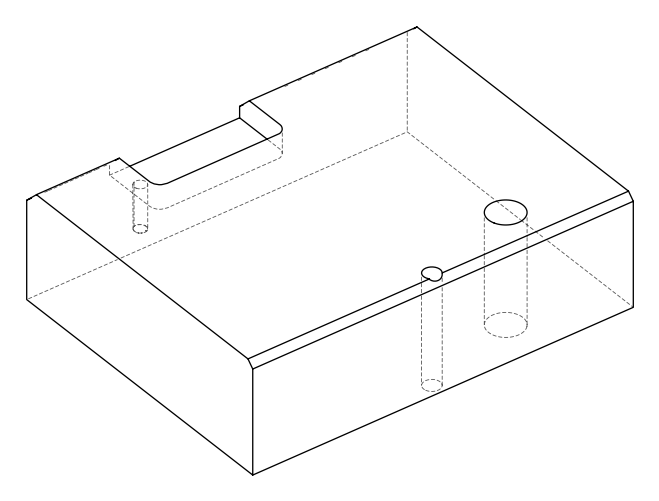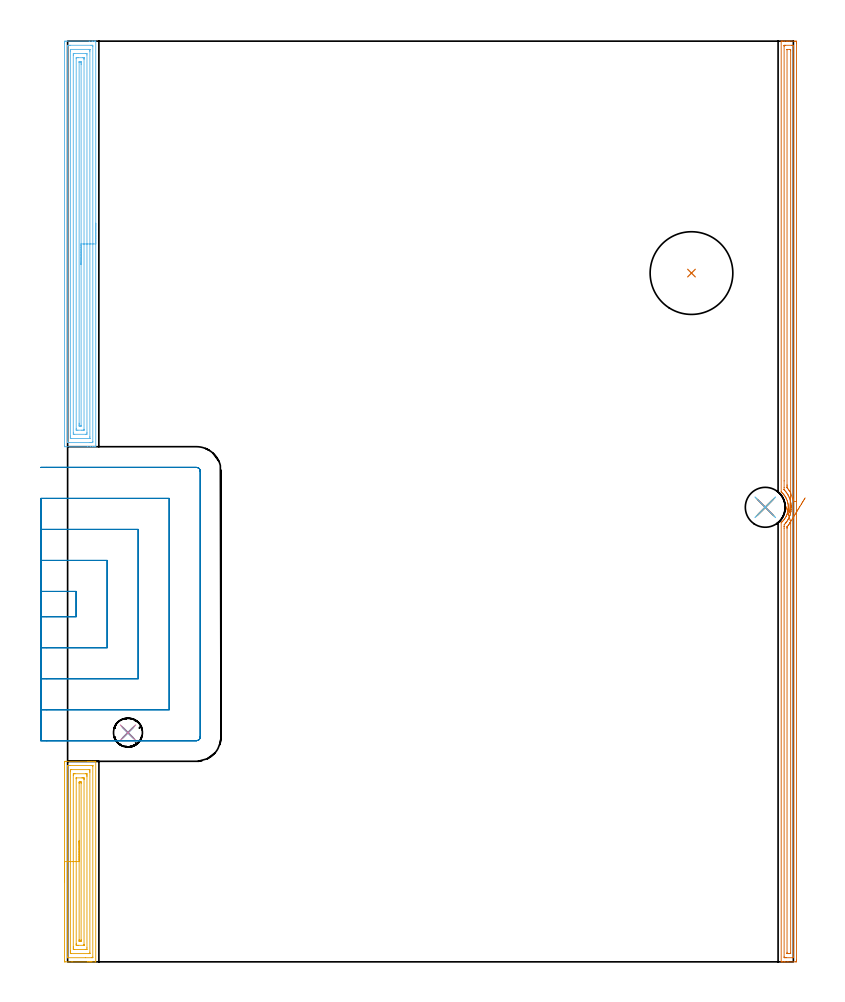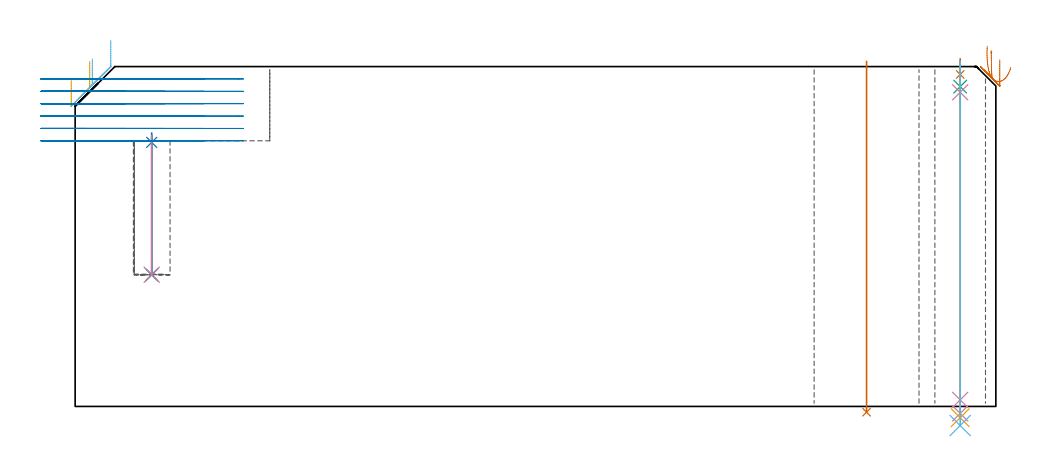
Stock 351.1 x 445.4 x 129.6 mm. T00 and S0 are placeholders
(PLAN: 14 operations, 10 tool changes, 45.8 min)
(1 SPOT_DRILL | STEP1HOLE | NXT0321_9005460120000 | 0.05 min | 182 mm3)
(2 SPOT_DRILL_1 | STEP1POCKET | NXT0321_9005460120000 | 0.04 min | 3099 mm3)
(3 DRILL_BLIND_HOLE_INTO_CENTER | STEP1HOLE | UGT0301_446 | 0.04 min | 85 mm3)
(4 GUN_DRILL_THROUGH_HOLE | STEP1HOLE | UGT0307_001 | 0.58 min | 2365 mm3)
(5 SPADE_DRILL_TO_ENLARGE_THROUGH_HOLE | STEP1HOLE | UGT0306_003 | 0.55 min | 13213 mm3)
(6 DRILL_TO_ENLARGE_THROUGH_HOLE | STEP1HOLE | UGT0301_260 | 0.56 min | 22004 mm3)
(7 INDEXABLE_INSERT_DRILL_THROUGH_HOLE_FROM_SOLID | STEP1HOLE_1 | NXT0302_035 | 0.54 min | 162773 mm3)
(8 DRILL_BLIND_HOLE_INTO_CENTER_1 | STEP1POCKET | NXT0301_055 | 0.22 min | 2769 mm3)
(9 DRILL_TO_ENLARGE_BLIND_HOLE | STEP1POCKET | UGT0301_374 | 0.22 min | 4639 mm3)
(10 BORE_BLIND_HOLE | STEP1POCKET | UGT0332_064 | 0.22 min | 1679 mm3)
(11 AREA_MILL | FG_CHAMFER_SURFACE | UGT0205_001 | 4.89 min | 11887 mm3)
(12 AREA_MILL_1 | FG_CHAMFER_SURFACE_1 | UGT0205_001 | 9.65 min | 23190 mm3)
(13 AREA_MILL_2 | FG_CHAMFER_SURFACE_2 | UGT0205_001 | 10.95 min | 12202 mm3)
(14 MILL_SLOT | SLOT_PARTIAL_RECTANGULAR | UGT0201_136 | Follow Part, ap 5, ae 75% | 17.31 min | 311868 mm3)
(TOOL NXT0321_9005460120000 | NC Spot Drill, 142deg, 12mm, Carbide, Uncoated | D12 PA142 FL30 Z2)
(TOOL UGT0301_446 | Carbide Drill 5.1 mm | D5.1 PA118 FL52 Z2)
(TOOL UGT0307_001 | Gun Drill 5 mm | D5 PA130 FL24 Z1)
(TOOL UGT0306_003 | Spade Drill 12.5mm | D12.5 PA132 FL10 Z2)
(TOOL UGT0301_260 | Twist Drill 19.3 mm | D19.3 PA118 FL140 Z2)
(TOOL NXT0302_035 | Index. Insert Drill 40mm [880-D4000L40-05] | D40 PA176 FL200 Z2)
(TOOL NXT0301_055 | Carbide Drill 8.4mm [860.1-0840-042A1-MM 2214] | D8.4 PA140 FL61 Z2)
(TOOL UGT0301_374 | Twist Drill Flat Bottom 13 mm | D13 PA180 FL101 Z2)
(TOOL UGT0332_064 | 14 mm Boring Bar Slip Fit | D14)
(TOOL UGT0205_001 | Chamfer Mill 20 x 3 x 45 deg. | D20 FL50 Z2)
(TOOL UGT0201_136 | Carbide End Mill 20.0 | D20 FL30 Z4)
(OP 1 SPOT_DRILL)
G17 G21 G94 G90
T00 M6
G54
G17 G0 G90 X337.5 Y219.9 S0 M3
G43 Z139.6 H0
G94 G81 G98 Z126.6 F250. R132.6
G80
M5
M2
(OP 2 SPOT_DRILL_1)
G17 G21 G94 G90
T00 M6
G54
G17 G0 G90 X29.2 Y110.9 S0 M3
G43 Z139.6 H0
G94 G81 G98 Z100.697 F250. R104.3
G80
M5
M2
(OP 3 DRILL_BLIND_HOLE_INTO_CENTER)
G17 G21 G94 G90
T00 M6
G54
G17 G0 G90 X337.5 Y219.9 S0 M3
G43 Z139.6 H0
G94 G81 G98 Z121.95 F250. R131.6
G80
M5
M2
(OP 4 GUN_DRILL_THROUGH_HOLE)
G17 G21 G94 G90
T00 M6
G54
G17 G0 G90 X337.5 Y219.9 M8
G43 Z139.6 H0
Z128.084
S716 M3
G94 G1 Z119.786 F125. M26
G4 X.084
Z2.5 F250.
G4 X.084
Z-2.666 F125.
G4 X.084
M5
M9
G0 Z128.084
Z139.6
M2
(OP 5 SPADE_DRILL_TO_ENLARGE_THROUGH_HOLE)
G17 G21 G94 G90
T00 M6
G54
G17 G0 G90 X337.5 Y219.9 S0 M3
G43 Z139.6 H0
G94 G73 G98 Z-4.283 F250. Q12.171 R131.6
G80
M5
M2
(OP 6 DRILL_TO_ENLARGE_THROUGH_HOLE)
G17 G21 G94 G90
T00 M6
G54
G17 G0 G90 X337.5 Y219.9 S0 M3
G43 Z139.6 H0
G94 G73 G98 Z-7.298 F250. Q17.112 R131.6
G80
M5
M2
(OP 7 INDEXABLE_INSERT_DRILL_THROUGH_HOLE_FROM_SOLID)
G17 G21 G94 G90
T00 M6
G54
G17 G0 G90 X301.8 Y333.2 S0 M3
G43 Z139.6 H1
G94 G81 G98 Z-2.198 F250. R131.6
G80
M5
M2
(OP 8 DRILL_BLIND_HOLE_INTO_CENTER_1)
G17 G21 G94 G90
T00 M6
G54
G17 G0 G90 X29.2 Y110.9 S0 M3
G43 Z139.6 H1
G94 G81 G98 Z50.2 F250. R103.3
G80
M5
M2
(OP 9 DRILL_TO_ENLARGE_BLIND_HOLE)
G17 G21 G94 G90
T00 M6
G54
G17 G0 G90 X29.2 Y110.9 S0 M3
G43 Z139.6 H0
G94 G73 G98 Z50.2 F250. Q12.775 R103.3
G80
M5
M2
(OP 10 BORE_BLIND_HOLE)
G17 G21 G94 G90
T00 M6
G54
G17 G0 G90 X29.2 Y110.9 S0 M3
G43 Z139.6 H0
G94 G85 G98 Z50.2 F250. R103.3
G80
M5
M2
(OP 11 AREA_MILL)
G17 G21 G94 G90
T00 M6
G54
G17 G0 G90 X-1.5 Y38.5 S1061 M3
G43 Z139.6 H0
Z124.5
G94 G1 Y38.538 Z123.628 F250.
Y38.652 Z122.764
Y38.841 Z121.912
Y39.103 Z121.08
Y39.437 Z120.274
Y39.84 Z119.5
Y40.308 Z118.764
Y40.84 Z118.072
Y41.429 Z117.429
Y42.072 Z116.84
Y42.764 Z116.308
Y43.5 Z115.84
Y44.274 Z115.437
Y45.08 Z115.103
Y45.912 Z114.841
Y46.764 Z114.652
Y47.628 Z114.538
Y48.5 Z114.5
Y96.052
X-1.499 Y96.456 Z114.501
X-1.494 Y96.933 Z114.503
X-1.491 Y96.992 Z114.505
X-1.019 Y96.996 Z114.978
X-0.477 Y97. Z115.519
X9.584 Z125.578
X10.269 Z126.266
X10.468 Z126.465
X11.152 Z127.15
X11.351 Z127.348
X11.75 Z127.749
X12.72 Z128.719
X13.119 Z129.117
X13.385 Y96.999 Z129.383
X13.594 Y96.99 Z129.592
X13.6 Y96.9 Z129.6
Y0.1
X13.594 Y0.01 Z129.592
X13.383 Y0. Z129.381
X11.75 Z127.748
X11.351 Z127.348
X11.152 Z127.15
X10.468 Z126.465
X10.269 Z126.266
X9.584 Z125.578
X2.135 Z118.131
X-1.239 Z114.758
X-1.363 Y0.002 Z114.633
X-1.491 Y0.01 Z114.505
X-1.499 Y0.138 Z114.499
X-1.5 Y0.544 Z114.5
Y48.5
X-0.086 Z115.914
X-0.085 Y94.68 Z115.915
X-0.081 Y94.889 Z115.919
X-0.079 Y94.984 Z115.921
X0.111 Y94.991 Z116.111
X0.432 Y94.998 Z116.432
X0.748 Y95. Z116.748
X1.313 Z117.313
X11.917 Z127.917
X12.086 Y94.998 Z128.086
X12.147 Y94.995 Z128.147
X12.171 Y94.99 Z128.171
X12.179 Y94.986 Z128.179
X12.181 Y94.972 Z128.181
X12.184 Y94.892 Z128.184
X12.186 Y94.729 Z128.186
Y94.68
X12.185 Y2.32 Z128.185
X12.181 Y2.111 Z128.181
X12.179 Y2.016 Z128.179
X11.989 Y2.009 Z127.989
X11.668 Y2.002 Z127.668
X8.578 Y2. Z124.578
X0.183 Z116.183
X0.013 Y2.002 Z116.013
X-0.047 Y2.005 Z115.953
X-0.071 Y2.01 Z115.929
X-0.079 Y2.014 Z115.921
X-0.081 Y2.028 Z115.919
X-0.084 Y2.108 Z115.916
X-0.086 Y2.271 Z115.914
Y2.32
Y48.5
X1.328 Z117.328
X1.329 Y92.321 Z117.329
X1.331 Y92.904 Z117.331
X1.333 Y92.978 Z117.333
X1.334 Y92.989 Z117.334
X1.377 Y92.994 Z117.377
X1.44 Y92.998 Z117.44
X1.536 Y93. Z117.536
X1.632 Z117.632
X10.468 Y92.999 Z126.468
X10.564 Y92.997 Z126.564
X10.75 Y92.99 Z126.75
X10.764 Y92.904 Z126.764
X10.768 Y92.602 Z126.768
X10.771 Y92.016 Z126.771
Y91.71
Y4.679
X10.769 Y4.096 Z126.769
X10.767 Y4.022 Z126.767
X10.766 Y4.011 Z126.766
X10.723 Y4.006 Z126.723
X10.66 Y4.002 Z126.66
X10.564 Y4. Z126.564
X10.468 Z126.468
X1.632 Y4.001 Z117.632
X1.536 Y4.003 Z117.536
X1.35 Y4.01 Z117.35
X1.336 Y4.096 Z117.336
X1.332 Y4.398 Z117.332
X1.329 Y4.984 Z117.329
Y5.29
X1.328 Y48.5 Z117.328
X2.743 Z118.743
Y90.239
X2.747 Y90.895 Z118.747
X2.749 Y90.984 Z118.749
X2.832 Y90.99 Z118.832
X3.021 Y90.996 Z119.021
X3.399 Y91. Z119.399
X3.526 Z119.526
X8.828 Z124.828
X9.126 Y90.998 Z125.126
X9.275 Y90.994 Z125.275
X9.344 Y90.99 Z125.344
X9.35 Y90.945 Z125.35
X9.356 Y90.469 Z125.356
X9.357 Y90.239 Z125.357
Y89.58
Y6.761
X9.353 Y6.105 Z125.353
X9.351 Y6.016 Z125.351
X9.268 Y6.01 Z125.268
X9.079 Y6.004 Z125.079
X8.701 Y6. Z124.701
X8.574 Z124.574
X3.272 Z119.272
X2.974 Y6.002 Z118.974
X2.824 Y6.006 Z118.824
X2.756 Y6.01 Z118.756
X2.75 Y6.055 Z118.75
X2.744 Y6.531 Z118.744
X2.743 Y6.761 Z118.743
Y7.421
Y48.5
X4.157 Z120.157
Y88.59
X4.158 Y88.716 Z120.158
X4.162 Y88.969 Z120.162
X4.165 Y88.992 Z120.165
X4.167 Y88.995 Z120.167
X4.183 Y88.998 Z120.183
X4.216 Y89. Z120.216
X4.283 Z120.283
X6.934 Z122.934
X7.283 Z123.283
X7.817 Y88.996 Z123.817
X7.893 Y88.994 Z123.893
X7.933 Y88.991 Z123.933
X7.937 Y88.843 Z123.937
X7.942 Y88.59 Z123.942
X7.943 Y88.463 Z123.943
Y88.337
Y8.41
X7.942 Y8.284 Z123.942
X7.938 Y8.031 Z123.938
X7.935 Y8.008 Z123.935
X7.933 Y8.005 Z123.933
X7.917 Y8.002 Z123.917
X7.884 Y8.001 Z123.884
X7.817 Y8. Z123.817
X5.166 Z121.166
X4.817 Z120.817
X4.283 Y8.004 Z120.283
X4.207 Y8.006 Z120.207
X4.166 Y8.01 Z120.166
X4.163 Y8.157 Z120.163
X4.158 Y8.41 Z120.158
X4.157 Y8.537 Z120.157
Y8.663
Y48.5
X5.571 Z121.571
Y86.28
X5.573 Y86.687 Z121.573
X5.576 Y86.927 Z121.576
X5.578 Y86.979 Z121.578
X5.636 Y86.99 Z121.636
X5.742 Y86.997 Z121.742
X6.05 Y86.999 Z122.05
X6.361 Y86.998 Z122.361
X6.45 Y86.996 Z122.45
X6.504 Y86.991 Z122.504
X6.523 Y86.987 Z122.523
X6.524 Y86.975 Z122.524
X6.527 Y86.847 Z122.527
X6.528 Y86.687 Z122.528
X6.529 Y86.206 Z122.529
X6.528 Y10.72 Z122.528
X6.527 Y10.313 Z122.527
X6.524 Y10.073 Z122.524
X6.522 Y10.021 Z122.522
X6.464 Y10.01 Z122.464
X6.358 Y10.003 Z122.358
X6.05 Y10.001 Z122.05
X5.739 Y10.002 Z121.739
X5.65 Y10.004 Z121.65
X5.596 Y10.009 Z121.596
X5.577 Y10.013 Z121.577
X5.576 Y10.026 Z121.576
X5.573 Y10.153 Z121.573
X5.572 Y10.313 Z121.572
X5.571 Y10.794 Z121.571
Y48.5
Y49.372 Z121.609
Y50.237 Z121.723
Y51.088 Z121.912
Y51.92 Z122.174
Y52.726 Z122.508
Y53.5 Z122.911
Y54.236 Z123.38
Y54.928 Z123.911
Y55.571 Z124.5
Y56.16 Z125.143
Y56.692 Z125.835
Y57.16 Z126.571
Y57.563 Z127.345
Y57.897 Z128.151
Y58.159 Z128.983
Y58.348 Z129.835
Y58.462 Z130.7
Y58.5 Z131.571
G0 Z139.6
M5
M2
(OP 12 AREA_MILL_1)
G17 G21 G94 G90
T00 M6
G54
G17 G0 G90 X13.6 Y357.3 S1061 M3
G43 Z139.6 H0
G94 G1 Y357.262 Z138.728 F250.
Y357.148 Z137.863
Y356.959 Z137.012
Y356.697 Z136.18
Y356.363 Z135.374
Y355.96 Z134.6
Y355.492 Z133.864
Y354.96 Z133.172
Y354.371 Z132.529
Y353.728 Z131.939
Y353.036 Z131.408
Y352.3 Z130.94
Y351.526 Z130.537
Y350.72 Z130.203
Y349.888 Z129.941
Y349.037 Z129.752
Y348.172 Z129.638
Y347.3 Z129.6
Y249.383
X13.597 Y249.209 Z129.588
X13.584 Y249.207 Z129.576
X13.206 Y249.2 Z129.205
X12.959 Z128.958
X12.235 Z128.23
X10.99 Z126.987
X9.584 Z125.58
X-1.28 Y249.201 Z114.717
X-1.492 Y249.21 Z114.506
X-1.499 Y249.422 Z114.499
Y249.447
X-1.5 Y444.363 Z114.5
X-1.499 Y444.77 Z114.501
X-1.495 Y445.252 Z114.503
X-1.492 Y445.391 Z114.506
X-1.019 Y445.395 Z114.979
X-0.396 Y445.4 Z115.601
X10.468 Z126.463
X11.873 Z127.869
X12.235 Z128.23
X12.959 Z128.958
X13.206 Z129.206
X13.584 Y445.393 Z129.576
X13.597 Y445.391 Z129.588
X13.6 Y445.217 Z129.6
Y347.3
X12.186 Z128.186
X12.185 Y251.669 Z128.185
X12.184 Y251.619 Z128.184
X12.172 Y251.21 Z128.172
X11.763 Y251.202 Z127.763
X11.351 Y251.201 Z127.351
X10.881 Y251.2 Z126.881
X0.748 Y251.201 Z116.748
X0.276 Y251.203 Z116.276
X0.032 Y251.21 Z116.032
X-0.079 Y251.226 Z115.921
X-0.085 Y251.568 Z115.915
X-0.086 Y251.619 Z115.914
X-0.085 Y442.931 Z115.915
X-0.084 Y442.981 Z115.916
X-0.072 Y443.39 Z115.928
X0.337 Y443.398 Z116.337
X0.748 Y443.399 Z116.748
X1.218 Y443.4 Z117.218
X11.351 Z127.351
X11.824 Y443.397 Z127.824
X12.068 Y443.39 Z128.068
X12.179 Y443.374 Z128.179
X12.185 Y443.032 Z128.185
Y442.981
X12.186 Y347.3 Z128.186
X10.771 Z126.771
Y253.994
X10.77 Y253.407 Z126.77
X10.767 Y253.254 Z126.767
X10.765 Y253.219 Z126.765
X10.761 Y253.21 Z126.761
X10.74 Y253.207 Z126.74
X10.671 Y253.201 Z126.671
X1.632 Z117.632
X1.427 Y253.203 Z117.427
X1.369 Y253.206 Z117.369
X1.338 Y253.21 Z117.338
X1.335 Y253.225 Z117.335
X1.332 Y253.305 Z117.332
X1.33 Y253.407 Z117.33
X1.328 Y253.714 Z117.328
Y254.301
X1.329 Y440.606 Z117.329
X1.33 Y441.193 Z117.33
X1.333 Y441.346 Z117.333
X1.335 Y441.382 Z117.335
X1.339 Y441.39 Z117.339
X1.36 Y441.393 Z117.36
X1.429 Y441.399 Z117.429
X10.468 Z126.468
X10.672 Y441.397 Z126.672
X10.73 Y441.394 Z126.73
X10.761 Y441.39 Z126.761
X10.765 Y441.375 Z126.765
X10.768 Y441.295 Z126.768
X10.77 Y441.193 Z126.77
X10.771 Y440.886 Z126.771
Y440.299
Y347.3
X9.357 Z125.357
Y256.09
X9.354 Y255.428 Z125.354
X9.35 Y255.214 Z125.35
X9.14 Y255.207 Z125.14
X8.701 Y255.2 Z124.701
X3.399 Z119.399
X2.959 Y255.206 Z118.959
X2.749 Y255.212 Z118.749
X2.747 Y255.333 Z118.747
X2.743 Y255.86 Z118.743
Y438.51
X2.746 Y439.172 Z118.746
X2.75 Y439.386 Z118.75
X2.96 Y439.393 Z118.96
X3.399 Y439.4 Z119.399
X8.701 Z124.701
X9.141 Y439.394 Z125.141
X9.35 Y439.388 Z125.35
X9.353 Y439.267 Z125.353
X9.357 Y438.74 Z125.357
Y347.3
X7.943 Z123.943
X7.942 Y257.623 Z123.942
X7.939 Y257.368 Z123.939
X7.936 Y257.209 Z123.936
X7.901 Y257.206 Z123.901
X7.817 Y257.203 Z123.817
X7.603 Y257.2 Z123.603
X6.934 Z122.934
X4.953 Z120.953
X4.283 Y257.204 Z120.283
X4.188 Y257.207 Z120.188
X4.166 Y257.209 Z120.166
X4.162 Y257.326 Z120.162
X4.159 Y257.496 Z120.159
X4.157 Y258.006 Z120.157
X4.158 Y436.977 Z120.158
X4.161 Y437.232 Z120.161
X4.164 Y437.391 Z120.164
X4.199 Y437.394 Z120.199
X4.283 Y437.397 Z120.283
X4.497 Y437.4 Z120.497
X5.166 Z121.166
X7.147 Z123.147
X7.817 Y437.397 Z123.817
X7.912 Y437.393 Z123.912
X7.934 Y437.391 Z123.934
X7.938 Y437.274 Z123.938
X7.941 Y437.104 Z123.941
X7.943 Y436.849 Z123.943
Y436.722
Y347.3
X6.529 Z122.529
X6.528 Y259.424 Z122.528
X6.527 Y259.303 Z122.527
X6.525 Y259.243 Z122.525
X6.522 Y259.219 Z122.522
X6.504 Y259.207 Z122.504
X6.05 Y259.204 Z122.05
X5.623 Z121.623
X5.579 Y259.21 Z121.579
X5.577 Y259.251 Z121.577
X5.573 Y259.667 Z121.573
X5.571 Y260.151 Z121.571
Y260.561
X5.572 Y435.176 Z121.572
X5.573 Y435.297 Z121.573
X5.575 Y435.357 Z121.575
X5.577 Y435.381 Z121.577
X5.595 Y435.393 Z121.595
X6.05 Y435.396 Z122.05
X6.477 Z122.477
X6.521 Y435.39 Z122.521
X6.523 Y435.349 Z122.523
X6.527 Y434.933 Z122.527
X6.529 Y434.449 Z122.529
Y434.039
Y347.3
Y346.428 Z122.567
Y345.564 Z122.681
Y344.712 Z122.87
Y343.88 Z123.132
Y343.074 Z123.466
Y342.3 Z123.869
Y341.564 Z124.337
Y340.872 Z124.868
Y340.229 Z125.458
Y339.64 Z126.101
Y339.109 Z126.793
Y338.64 Z127.529
Y338.237 Z128.303
Y337.903 Z129.109
Y337.641 Z129.941
Y337.452 Z130.792
Y337.338 Z131.657
Y337.3 Z132.529
G0 Z139.6
M5
M2
(OP 13 AREA_MILL_2)
G17 G21 G94 G90
T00 M6
G54
G17 G0 G90 X352.6 Y232.7 S1061 M3
G43 Z139.6 H0
Z132.2
G94 G1 Y232.662 Z131.328 F250.
Y232.548 Z130.464
Y232.359 Z129.612
Y232.097 Z128.78
Y231.763 Z127.974
Y231.36 Z127.2
Y230.892 Z126.464
Y230.36 Z125.772
Y229.771 Z125.129
Y229.128 Z124.54
Y228.436 Z124.008
Y227.7 Z123.54
Y226.926 Z123.137
Y226.12 Z122.803
Y225.288 Z122.541
Y224.436 Z122.352
Y223.572 Z122.238
Y222.7 Z122.2
Y0.932
X352.599 Y0.623 Z122.201
X352.594 Y0.045 Z122.204
X352.591 Y0.008 Z122.206
X352.018 Y0. Z122.779
X348.455 Z126.34
X347.023 Z127.773
X346.673 Z128.122
X345.973 Z128.827
X345.658 Z129.142
X345.254 Z129.538
X345.203 Y0.01 Z129.588
X345.2 Y0.176 Z129.6
Y212.423
X345.204 Y212.5 Z129.59
X345.226 Y212.526 Z129.569
X345.306 Y212.599 Z129.492
X345.39 Y212.673 Z129.408
X345.601 Y212.87 Z129.196
X345.616 Y212.884 Z129.181
X346.072 Y213.338 Z128.727
X346.44 Y213.77 Z128.358
X346.791 Y214.214 Z128.005
X346.92 Y214.396 Z127.879
X346.957 Y214.449 Z127.842
X347.364 Y215.107 Z127.432
X347.604 Y215.551 Z127.194
X347.714 Y215.777 Z127.084
X347.82 Y215.997 Z126.976
X347.841 Y216.04 Z126.956
X348.011 Y216.465 Z126.788
X348.08 Y216.657 Z126.72
X348.164 Y216.894 Z126.635
X348.219 Y217.076 Z126.581
X348.232 Y217.119 Z126.568
X348.295 Y217.338 Z126.499
X348.359 Y217.593 Z126.435
X348.407 Y217.787 Z126.386
X348.453 Y218.006 Z126.346
X348.455 Y218.012 Z126.345
X348.48 Y218.145 Z126.317
X348.495 Y218.232 Z126.297
X348.565 Y218.675 Z126.234
X348.566 Y218.681 Z126.233
X348.612 Y219.127 Z126.186
X348.634 Y219.572 Z126.156
X348.638 Y219.745 Z126.157
X348.639 Y219.858 Z126.153
X348.64 Y219.9
X348.641 Y220.02
X348.636 Y220.148 Z126.158
X348.631 Y220.228
X348.626 Y220.446 Z126.171
Y220.466
X348.589 Y220.914 Z126.209
X348.53 Y221.359 Z126.266
X348.452 Y221.808 Z126.348
X348.429 Y221.91 Z126.371
X348.351 Y222.253 Z126.448
X348.226 Y222.7 Z126.573
X348.215 Y222.733 Z126.584
X348.076 Y223.147 Z126.718
X347.842 Y223.758 Z126.956
X347.713 Y224.039 Z127.087
X347.564 Y224.327 Z127.235
X347.479 Y224.49 Z127.318
X347.226 Y224.933 Z127.572
X346.957 Y225.352 Z127.842
X346.788 Y225.593 Z128.012
X346.673 Y225.744 Z128.125
X346.611 Y225.827 Z128.187
X346.346 Y226.147 Z128.453
X346.29 Y226.212 Z128.509
X346.072 Y226.461 Z128.727
X345.949 Y226.592 Z128.85
X345.823 Y226.72 Z128.977
X345.704 Y226.831 Z129.095
X345.417 Y227.101 Z129.38
X345.374 Y227.139 Z129.423
X345.204 Y227.291 Z129.59
X345.2 Y227.615 Z129.6
Y445.224
X345.203 Y445.39 Z129.588
X345.252 Y445.393 Z129.54
X345.658 Y445.4 Z129.142
X345.972 Z128.827
X346.673 Z128.122
X347.914 Z126.883
X348.455 Z126.34
X349.075 Z125.72
X351.747 Z123.049
X352.018 Y445.398 Z122.779
X352.592 Y445.392 Z122.206
X352.594 Y445.355 Z122.204
X352.599 Y444.777 Z122.201
X352.6 Y444.193 Z122.2
Y222.7
X351.186 Z123.614
X351.185 Y2.351 Z123.615
X351.184 Y2.292 Z123.616
X351.18 Y2.175 Z123.62
X351.171 Y2.01 Z123.629
X351.127 Y2.008 Z123.673
X350.643 Y2.001 Z124.157
X347.564 Y2. Z127.236
X347.08 Y2.001 Z127.72
X346.673 Y2.008 Z128.127
X346.622 Y2.01 Z128.178
X346.614 Y2.41 Z128.186
Y209.801
X346.617 Y210.635 Z128.183
X346.619 Y210.69 Z128.181
X346.673 Y211.477 Z128.127
X346.695 Y211.507 Z128.105
X346.713 Y211.529 Z128.087
X347.117 Y211.978 Z127.683
X347.497 Y212.423 Z127.303
X347.516 Y212.447 Z127.284
X347.527 Y212.46 Z127.273
X347.564 Y212.509 Z127.236
X347.905 Y212.974 Z126.895
X348.133 Y213.316 Z126.667
X348.211 Y213.439 Z126.589
X348.258 Y213.514 Z126.542
X348.455 Y213.843 Z126.345
X348.586 Y214.079 Z126.214
X348.655 Y214.21 Z126.145
X348.885 Y214.672 Z125.915
X349.086 Y215.104 Z125.714
X349.133 Y215.211 Z125.667
X349.163 Y215.287 Z125.637
X349.345 Y215.768 Z125.455
X349.405 Y215.937 Z125.395
X349.425 Y215.997 Z125.375
X349.612 Y216.624 Z125.188
X349.679 Y216.891 Z125.121
X349.784 Y217.345 Z125.016
X349.87 Y217.785 Z124.93
X349.898 Y217.954 Z124.902
X349.92 Y218.102 Z124.88
X349.988 Y218.678 Z124.812
X350.011 Y218.904 Z124.789
X350.054 Y219.662 Z124.746
X350.055 Y219.754 Z124.745
X350.05 Y220.109 Z124.75
X350.037 Y220.466 Z124.763
X350.027 Y220.676 Z124.773
X349.963 Y221.359 Z124.837
X349.922 Y221.675 Z124.878
X349.824 Y222.253 Z124.976
X349.709 Y222.782 Z125.091
X349.615 Y223.147 Z125.185
X349.345 Y224.036 Z125.455
X349.344 Y224.04 Z125.456
X349.09 Y224.678 Z125.71
X348.98 Y224.934 Z125.82
X348.629 Y225.653 Z126.171
X348.531 Y225.828 Z126.269
X348.455 Y225.959 Z126.345
X347.979 Y226.722 Z126.821
X347.564 Y227.292 Z127.236
X347.299 Y227.615 Z127.501
X347.009 Y227.949 Z127.791
X346.673 Y228.325 Z128.127
X346.632 Y228.372 Z128.168
X346.621 Y228.451 Z128.179
X346.617 Y228.509 Z128.183
X346.615 Y228.567 Z128.185
X346.614 Y229.403 Z128.186
Y232.684
Y443.049
X346.616 Y443.108 Z128.184
X346.62 Y443.226 Z128.18
X346.629 Y443.39 Z128.171
X346.673 Y443.392 Z128.127
X347.157 Y443.399 Z127.643
X350.236 Y443.4 Z124.564
X350.72 Y443.399 Z124.08
X351.127 Y443.392 Z123.673
X351.178 Y443.39 Z123.622
X351.186 Y442.99 Z123.614
Y222.7
X349.765 Y226.881 Z125.035
X349.345 Y227.565 Z125.455
X349.263 Y227.697 Z125.537
X349.023 Y228.07 Z125.777
X348.865 Y228.296 Z125.935
X348.712 Y228.509 Z126.088
X348.455 Y228.847 Z126.345
X348.208 Y229.154 Z126.592
X348.102 Y229.287 Z126.698
X348.053 Y229.351 Z126.747
X348.035 Y229.378 Z126.765
X348.034 Y229.403 Z126.766
X348.03 Y229.829 Z126.77
X348.029 Y230.296 Z126.771
X348.028 Y230.724 Z126.772
X348.029 Y441.203 Z126.771
X348.03 Y441.31 Z126.77
X348.033 Y441.362 Z126.767
X348.035 Y441.381 Z126.765
X348.062 Y441.39 Z126.738
X348.26 Y441.398 Z126.54
X349.345 Y441.399 Z125.455
X349.542 Y441.397 Z125.258
X349.673 Y441.392 Z125.127
X349.765 Y441.387 Z125.035
X349.767 Y441.345 Z125.033
X349.769 Y441.203 Z125.031
X349.771 Y440.776 Z125.029
Y227.188
X349.77 Y227.045 Z125.03
X349.768 Y226.932 Z125.032
X349.765 Y226.881 Z125.035
X349.729 Y226.013 Z125.109
X349.693 Y225.154 Z125.259
X349.658 Y224.312 Z125.483
X349.623 Y223.492 Z125.78
X349.59 Y222.701 Z126.148
X349.558 Y221.946 Z126.583
X349.528 Y221.231 Z127.082
X349.5 Y220.562 Z127.641
X349.474 Y219.945 Z128.257
X349.451 Y219.384 Z128.925
X349.43 Y218.882 Z129.638
X349.411 Y218.445 Z130.393
X349.396 Y218.076 Z131.183
X349.383 Y217.776 Z132.002
X349.374 Y217.549 Z132.845
X349.367 Y217.396 Z133.704
X349.364 Y217.319 Z134.572
Y217.317 Z135.445
G0 X347.828 Y219.625 Z137.349
G1 X347.774 Y219.814 Z136.499
X347.74 Y219.93 Z135.635
X347.727 Y219.974 Z134.764
X347.736 Y219.945 Z133.892
X347.765 Y219.843 Z133.026
X347.816 Y219.668 Z132.173
X347.886 Y219.423 Z131.339
X347.977 Y219.109 Z130.53
X348.087 Y218.728 Z129.753
X348.215 Y218.284 Z129.013
X348.36 Y217.78 Z128.316
X348.522 Y217.219 Z127.668
X348.699 Y216.606 Z127.073
X348.89 Y215.945 Z126.536
X349.093 Y215.242 Z126.061
X349.306 Y214.502 Z125.651
X349.529 Y213.73 Z125.311
X349.759 Y212.933 Z125.041
X349.765 Y212.913 Z125.035
X349.768 Y212.893 Z125.032
X349.771 Y212.423 Z125.029
Y212.242
Y4.197
X349.769 Y4.09 Z125.031
X349.767 Y4.038 Z125.033
X349.765 Y4.019 Z125.035
X349.738 Y4.01 Z125.062
X349.54 Y4.002 Z125.26
X348.455 Y4.001 Z126.345
X348.258 Y4.003 Z126.542
X348.127 Y4.008 Z126.673
X348.035 Y4.013 Z126.765
X348.033 Y4.055 Z126.767
X348.031 Y4.197 Z126.769
X348.029 Y4.624 Z126.771
Y209.742
X348.03 Y210.168 Z126.77
X348.034 Y210.402 Z126.766
X348.035 Y210.427 Z126.765
X348.049 Y210.449 Z126.751
X348.088 Y210.502 Z126.712
X348.455 Y210.959 Z126.345
X348.701 Y211.282 Z126.099
X348.884 Y211.529 Z125.916
X349.068 Y211.808 Z125.732
X349.345 Y212.235 Z125.455
X349.417 Y212.351 Z125.383
X349.461 Y212.423 Z125.339
X349.747 Y212.914 Z125.053
X349.759 Y212.933 Z125.041
X350.171 Y213.608 Z124.672
X350.599 Y214.307 Z124.373
X351.038 Y215.026 Z124.146
X351.486 Y215.758 Z123.994
X351.94 Y216.5 Z123.917
X352.395 Y217.244 Z123.916
X352.848 Y217.986 Z123.992
X353.296 Y218.719 Z124.143
X353.736 Y219.438 Z124.368
X354.164 Y220.138 Z124.665
X354.576 Y220.812 Z125.033
X354.97 Y221.457 Z125.469
X355.343 Y222.067 Z125.969
X355.692 Y222.638 Z126.529
X356.014 Y223.165 Z127.145
X356.307 Y223.643 Z127.813
X356.568 Y224.071 Z128.527
X356.796 Y224.444 Z129.282
G0 Z139.6
M5
M2
(OP 14 MILL_SLOT)
G17 G21 G94 G90
T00 M6
G54
G17 G0 G90 X-13. Y167. S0 M3
G43 Z139.601 H0
Z124.884
G94 G1 X-10. F250.
X4.2 F500.
Y179.2
X-10.
X-13. F250.
Y152.
X-10.
X19.2 F500.
Y194.2
X-10.
X-13. F250.
Y137.
X-10.
X34.2 F500.
Y209.2
X-10.
X-13. F250.
Y122.
X-10.
X49.2 F500.
Y224.2
X-10.
X-13. F250.
Y107.
X-10.
X62.3 F500.
G3 X64.2 Y108.9 R1.9
G1 Y237.3
G3 X62.3 Y239.2 R1.9
G1 X-10.
X-13. F250.
G0 Y167. Z120.167
G1 X-10.
X4.2 F500.
Y179.2
X-10.
X-13. F250.
Y152.
X-10.
X19.2 F500.
Y194.2
X-10.
X-13. F250.
Y137.
X-10.
X34.2 F500.
Y209.2
X-10.
X-13. F250.
Y122.
X-10.
X49.2 F500.
Y224.2
X-10.
X-13. F250.
Y107.
X-10.
X62.3 F500.
G3 X64.2 Y108.9 R1.9
G1 Y237.3
G3 X62.3 Y239.2 R1.9
G1 X-10.
X-13. F250.
G0 Y167. Z115.45
G1 X-10.
X4.2 F500.
Y179.2
X-10.
X-13. F250.
Y152.
X-10.
X19.2 F500.
Y194.2
X-10.
X-13. F250.
Y137.
X-10.
X34.2 F500.
Y209.2
X-10.
X-13. F250.
Y122.
X-10.
X49.2 F500.
Y224.2
X-10.
X-13. F250.
Y107.
X-10.
X62.3 F500.
G3 X64.2 Y108.9 R1.9
G1 Y237.3
G3 X62.3 Y239.2 R1.9
G1 X-10.
X-13. F250.
G0 Y167. Z110.734
G1 X-10.
X4.2 F500.
Y179.2
X-10.
X-13. F250.
Y152.
X-10.
X19.2 F500.
Y194.2
X-10.
X-13. F250.
Y137.
X-10.
X34.2 F500.
Y209.2
X-10.
X-13. F250.
Y122.
X-10.
X49.2 F500.
Y224.2
X-10.
X-13. F250.
Y107.
X-10.
X62.3 F500.
G3 X64.2 Y108.9 R1.9
G1 Y237.3
G3 X62.3 Y239.2 R1.9
G1 X-10.
X-13. F250.
G0 Y167. Z106.017
G1 X-10.
X4.2 F500.
Y179.2
X-10.
X-13. F250.
Y152.
X-10.
X19.2 F500.
Y194.2
X-10.
X-13. F250.
Y137.
X-10.
X34.2 F500.
Y209.2
X-10.
X-13. F250.
Y122.
X-10.
X49.2 F500.
Y224.2
X-10.
X-13. F250.
Y107.
X-10.
X62.3 F500.
G3 X64.2 Y108.9 R1.9
G1 Y237.3
G3 X62.3 Y239.2 R1.9
G1 X-10.
X-13. F250.
G0 Y167. Z101.3
G1 X-10.
X4.2 F500.
Y179.2
X-10.
X-13. F250.
Y152.
X-10.
X19.2 F500.
Y194.2
X-10.
X-13. F250.
Y137.
X-10.
X34.2 F500.
Y209.2
X-10.
X-13. F250.
Y122.
X-10.
X49.2 F500.
Y224.2
X-10.
X-13. F250.
Y107.
X-10.
X62.3 F500.
G3 X64.2 Y108.9 R1.9
G1 Y237.3
G3 X62.3 Y239.2 R1.9
G1 X-10.
X-13. F250.
G0 Z139.601
M5
M2
